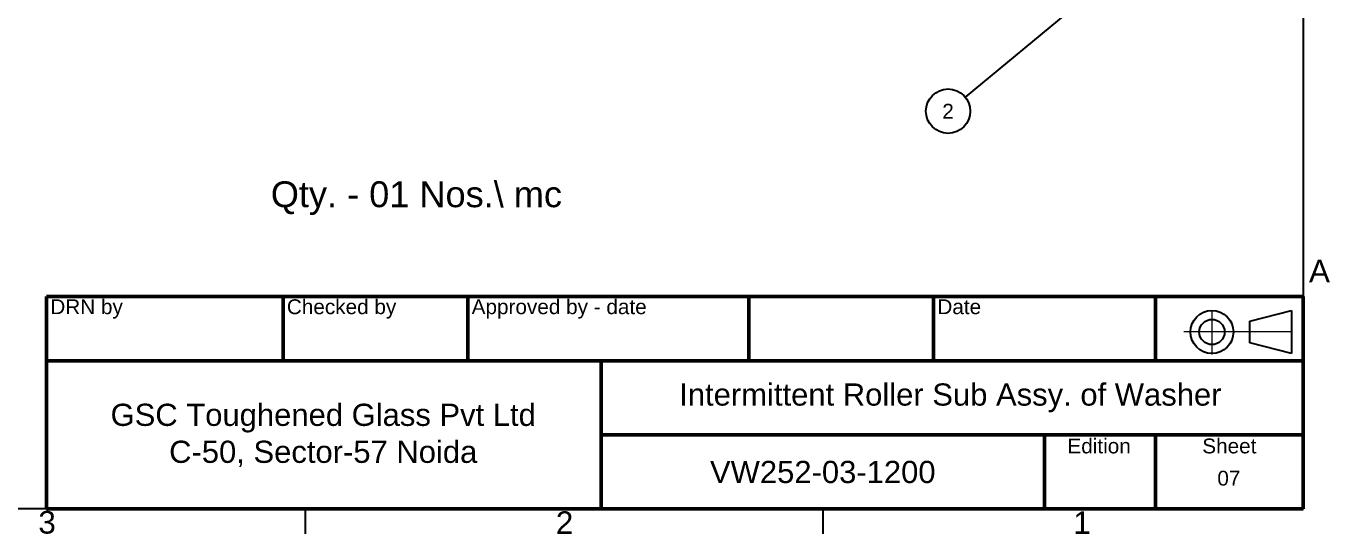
# Paper-space layout 'Intermittent Roller Sub Assy. of Washer' of a CAD drawing. Header units: millimetres. Extents: x -10 to 420, y -10 to 297.
# Drawn here: x 237.6 to 414, y -3 to 65.7 of the extents above; entities that cross this region are included whole.
import ezdxf

# ---------------------------------------------------------------- set-up
doc = ezdxf.new("R2010")
doc.units = ezdxf.units.MM
doc.linetypes.add('ACAD_ISO04W100', pattern=[30, 24, -3, 0, -3])
for name, color, linetype, lineweight in [('2dTransBorder', 7, 'Continuous', 35), ('2dTransTitleBlock', 7, 'Continuous', 35), ('Leader Lines', 5, 'Continuous', 25), ('Text', 5, 'Continuous', 25)]:
    doc.layers.add(name, color=color, linetype=linetype, lineweight=lineweight)
doc.layers.add('Title', color=7, linetype='Continuous')
doc.styles.add('Current-ISO', font='ARIAL.TTF')
doc.styles.get("Standard").update_dxf_attribs({"font": 'ARIAL.TTF'})
doc.styles.add('Text Style29', font='ARIAL.TTF')

# ---------------------------------------------------------------- blocks, each defined once
blk = doc.blocks.new('2dTransSymbol33')
at = {"color": 179}
blk.add_solid([(384.41, 72.54), (386.02, 74.51), (383.77, 73.31), (384.41, 72.54)], dxfattribs=at)
at = {"layer": 'Leader Lines', "color": 179, "linetype": 'Continuous', "lineweight": 25, "true_color": 0x262659}
for p, q in [((386.02, 74.51), (383.77, 73.31)), ((384.09, 72.92), (386.02, 74.51)), ((384.41, 72.54), (386.02, 74.51)), ((384.09, 72.92), (369.26, 60.69)), ((383.77, 73.31), (384.41, 72.54))]:
    blk.add_line(p, q, dxfattribs=at)
blk.add_lwpolyline([(384.41, 72.54), (386.02, 74.51), (383.77, 73.31), (384.41, 72.54)], dxfattribs=at)
blk.add_circle((366.95, 58.78), 3, dxfattribs=at)
at = {"layer": 'Leader Lines', "linetype": 'Continuous', "lineweight": 25, "insert": (366.17, 57.77), "char_height": 2, "attachment_point": 7, "style": 'Text Style29'}
blk.add_mtext('2', dxfattribs=at)
blk = doc.blocks.new('Default Border')
at = {"layer": '2dTransBorder', "color": 179, "linetype": 'Continuous', "lineweight": 25, "true_color": 0x262659}
for points in [[(5, 5), (5, 292), (415, 292), (415, 5), (5, 5)], [(280, 5), (280, 1.6)], [(350, 5), (350, 1.6)]]:
    blk.add_lwpolyline(points, dxfattribs=at)
at = {"layer": '2dTransBorder', "color": 179, "lineweight": 211, "char_height": 3.05, "attachment_point": 7, "style": 'Current-ISO'}
for s, insert in [('A', (415.77, 35.63)), ('3', (243.88, 1.6)), ('2', (313.88, 1.6)), ('1', (383.88, 1.6))]:
    blk.add_mtext(s, dxfattribs=dict(at, insert=insert))
blk = doc.blocks.new('Title')
at = {"layer": '2dTransTitleBlock', "linetype": 'Continuous', "lineweight": 50}
for p, q in [((410, 28.73), (240, 28.73)), ((240, 28.73), (240, 0)), ((272, 20), (272, 28.73)), ((297, 20), (297, 28.73)), ((335, 20), (335, 28.73)), ((360, 20), (360, 28.73)), ((390, 20), (390, 28.73)), ((410, 0), (410, 28.73)), ((240, 20), (410, 20)), ((315, 20), (315, 0)), ((410, 10), (315, 10)), ((375, 0), (375, 10)), ((390, 0), (390, 10)), ((240, 0), (410, 0))]:
    blk.add_line(p, q, dxfattribs=at)
at = {"layer": '2dTransTitleBlock', "linetype": 'ACAD_ISO04W100', "lineweight": 18}
for p, q in [((397.65, 26.82), (397.65, 20.88)), ((402.78, 23.91), (393.84, 23.91)), ((408.43, 23.91), (402.78, 23.91))]:
    blk.add_line(p, q, dxfattribs=at)
at = {"layer": '2dTransTitleBlock', "lineweight": 25}
for p, q in [((402.78, 25.38), (408.43, 26.82)), ((408.43, 26.82), (408.43, 23.91)), ((402.78, 23.91), (402.78, 25.38)), ((402.78, 22.44), (402.78, 23.91)), ((408.43, 23.91), (408.43, 21.01)), ((408.43, 21.01), (402.78, 22.44))]:
    blk.add_line(p, q, dxfattribs=at)
for radius in [2.9, 1.71]:
    blk.add_circle((397.65, 23.91), radius, dxfattribs=at)
at = {"layer": '2dTransBorder'}
blk.add_blockref('Default Border', (-5, -5), dxfattribs=at)
at = {"layer": '2dTransTitleBlock', "color": 179, "lineweight": 5, "style": 'Current-ISO'}
for s, insert, char_height, width, attachment_point, line_spacing_factor in [('DRN by', (240.5, 28.33), 2.007, 26.9559, 1, 0.856083), ('Checked by', (272.5, 28.33), 2.007, 26.0627, 1, 0.856083), ('Approved by - date', (297.5, 28.33), 2.0066, 41.7838, 1, 0.846), ('Date', (360.5, 28.33), 2.007, 14.5, 1, 0.856083), ('Edition', (382.38, 9.5), 2.007, 13.7547, 2, 0.856083), ('Sheet', (400, 9.5), 2.007, 19, 2, 0.856083)]:
    blk.add_mtext(s, dxfattribs=dict(at, insert=insert, char_height=char_height, width=width, attachment_point=attachment_point, line_spacing_factor=line_spacing_factor))
at = {"layer": '2dTransTitleBlock', "char_height": 3, "attachment_point": 5}
for s, insert, width in [('Intermittent Roller Sub Assy. of Washer', (362.26, 15), 92.2486), ('GSC Toughened Glass Pvt Ltd\\PC-50, Sector-57 Noida', (277.42, 9.93), 72.3557), ('VW252-03-1200', (345, 4.96), 58.1186)]:
    blk.add_mtext(s, dxfattribs=dict(at, insert=insert, width=width))

psp = doc.layouts.new('Intermittent Roller Sub Assy. of Washer')

# ---------------------------------------------------------------- block references
at = {"layer": 'Leader Lines'}
psp.add_blockref('2dTransSymbol33', (-4.61, -4.61), dxfattribs=at)
at = {"layer": 'Title'}
psp.add_blockref('Title', (0.39, 0.39), dxfattribs=at)

# ---------------------------------------------------------------- texts
at = {"insert": (398.77, 5.53), "char_height": 2, "attachment_point": 1}
psp.add_mtext('07', dxfattribs=at)
at = {"layer": 'Text', "color": 179, "linetype": 'Continuous', "lineweight": 5, "true_color": 0x262659, "insert": (270.72, 44.68), "char_height": 3.5, "width": 52.4125, "attachment_point": 1, "line_spacing_factor": 0.860831, "style": 'Current-ISO'}
psp.add_mtext('\\W1.00;\\H3.5000;\\lQty. - 01 Nos.\\ mc', dxfattribs=at)

doc.saveas('drawing.dxf')
